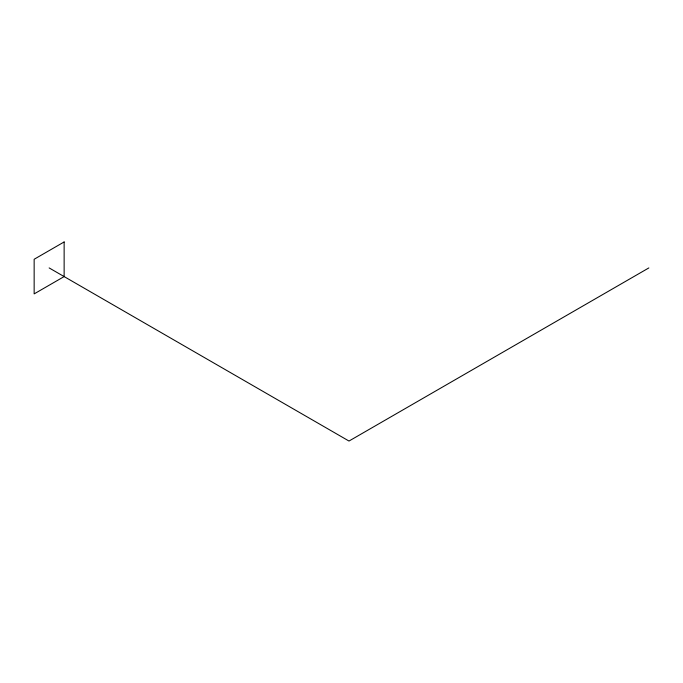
<?xml version="1.0" encoding="UTF-8"?>
<svg xmlns="http://www.w3.org/2000/svg" width="683" height="683" viewBox="0 0 683 683"><rect width="100%" height="100%" fill="white"/><g stroke="black" fill="none" stroke-linecap="round" stroke-linejoin="round"><path stroke-width="1.02" d="M648.85 267.924L348.996 441.047L49.142 267.924M64.134 241.953L34.15 259.267L34.15 293.895L64.134 276.581L64.134 241.953"/></g></svg>
